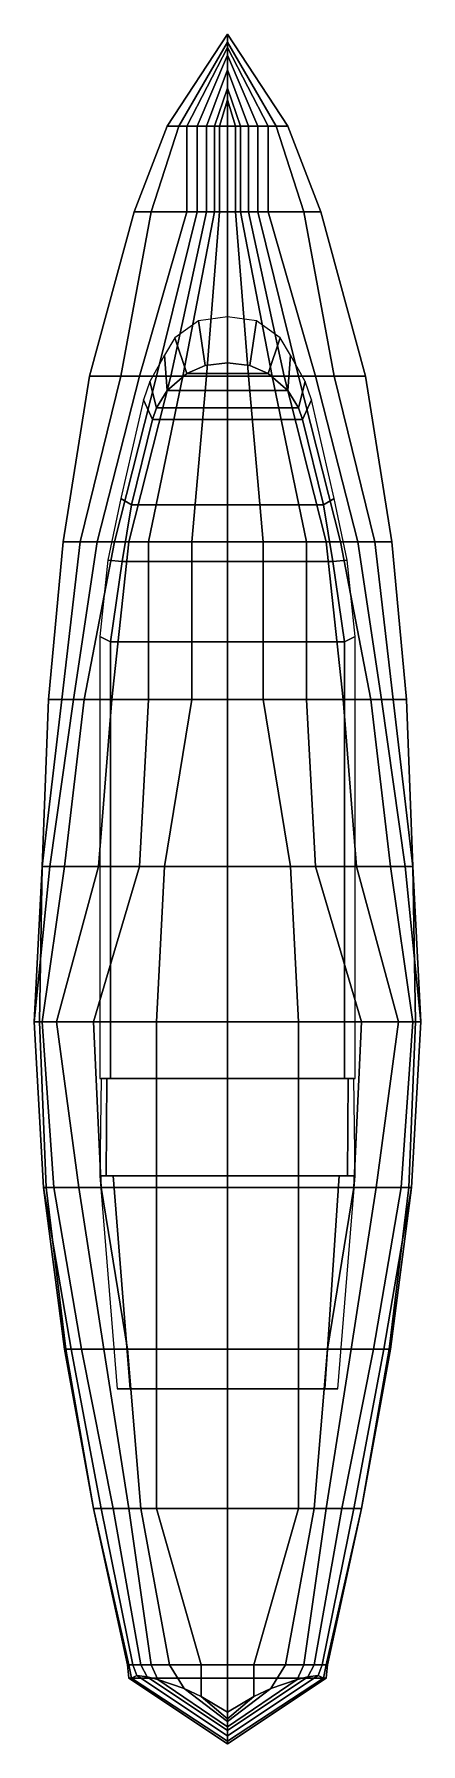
# Model space of a CAD drawing. Extents: x -8.7 to 8.7, y -38.9 to 13.
# Drawn here: x -8.73 to -6.37, y 2.61 to 13.01 of the extents above.
import ezdxf

# ---------------------------------------------------------------- set-up
doc = ezdxf.new("R2010")
doc.units = 0
doc.layers.add('BOATS', color=1, linetype='CONTINUOUS')

msp = doc.modelspace()

# ---------------------------------------------------------------- linework, layer by layer
at = {"layer": 'BOATS'}
for points in [[(-7.918, 12.45, 6.32), (-7.182, 12.45, 6.32), (-7.55, 13.01, 6.416)], [(-7.846, 12.45, 6.096), (-7.918, 12.45, 6.32), (-7.55, 13.01, 6.416), (-7.55, 12.962, 6.224)], [(-7.55, 12.962, 6.224), (-7.55, 13.01, 6.416), (-7.182, 12.45, 6.32), (-7.254, 12.45, 6.096)], [(-7.798, 12.45, 5.944), (-7.846, 12.45, 6.096), (-7.55, 12.962, 6.224), (-7.55, 12.93, 6)], [(-7.734, 12.45, 5.72), (-7.798, 12.45, 5.944), (-7.55, 12.93, 6), (-7.55, 12.882, 5.752)], [(-7.55, 12.93, 6), (-7.55, 12.962, 6.224), (-7.254, 12.45, 6.096), (-7.302, 12.45, 5.944)], [(-7.55, 12.882, 5.752), (-7.55, 12.93, 6), (-7.302, 12.45, 5.944), (-7.366, 12.45, 5.72)], [(-7.678, 12.45, 5.512), (-7.734, 12.45, 5.72), (-7.55, 12.882, 5.752), (-7.55, 12.794, 5.544)], [(-7.63, 12.45, 5.336), (-7.678, 12.45, 5.512), (-7.55, 12.794, 5.544), (-7.55, 12.682, 5.36)], [(-7.55, 12.794, 5.544), (-7.55, 12.882, 5.752), (-7.366, 12.45, 5.72), (-7.422, 12.45, 5.512)], [(-7.55, 12.682, 5.36), (-7.55, 12.794, 5.544), (-7.422, 12.45, 5.512), (-7.47, 12.45, 5.336)], [(-7.55, 12.682, 5.36), (-7.55, 12.61, 5.296), (-7.598, 12.45, 5.264), (-7.63, 12.45, 5.336)], [(-7.55, 12.61, 5.296), (-7.55, 12.522, 5.216), (-7.55, 12.45, 5.168), (-7.598, 12.45, 5.264)], [(-7.47, 12.45, 5.336), (-7.502, 12.45, 5.264), (-7.55, 12.61, 5.296), (-7.55, 12.682, 5.36)], [(-7.502, 12.45, 5.264), (-7.55, 12.45, 5.168), (-7.55, 12.522, 5.216), (-7.55, 12.61, 5.296)], [(-8.118, 11.93, 6.264), (-6.982, 11.93, 6.264), (-7.182, 12.45, 6.32), (-7.918, 12.45, 6.32)], [(-8.014, 11.93, 6.072), (-8.118, 11.93, 6.264), (-7.918, 12.45, 6.32), (-7.846, 12.45, 6.096)], [(-7.798, 11.93, 5.528), (-8.014, 11.93, 6.072), (-7.846, 12.45, 6.096), (-7.798, 12.45, 5.944)], [(-7.734, 11.93, 5.368), (-7.798, 11.93, 5.528), (-7.798, 12.45, 5.944), (-7.734, 12.45, 5.72)], [(-7.678, 11.93, 5.272), (-7.734, 11.93, 5.368), (-7.734, 12.45, 5.72), (-7.678, 12.45, 5.512)], [(-7.63, 11.93, 5.184), (-7.678, 11.93, 5.272), (-7.678, 12.45, 5.512), (-7.63, 12.45, 5.336)], [(-7.63, 12.45, 5.336), (-7.598, 12.45, 5.264), (-7.598, 11.93, 5.128), (-7.63, 11.93, 5.184)], [(-7.598, 12.45, 5.264), (-7.55, 12.45, 5.168), (-7.55, 11.93, 5.056), (-7.598, 11.93, 5.128)], [(-7.502, 11.93, 5.128), (-7.55, 11.93, 5.056), (-7.55, 12.45, 5.168), (-7.502, 12.45, 5.264)], [(-7.47, 11.93, 5.184), (-7.502, 11.93, 5.128), (-7.502, 12.45, 5.264), (-7.47, 12.45, 5.336)], [(-7.47, 12.45, 5.336), (-7.422, 12.45, 5.512), (-7.422, 11.93, 5.272), (-7.47, 11.93, 5.184)], [(-7.422, 12.45, 5.512), (-7.366, 12.45, 5.72), (-7.366, 11.93, 5.368), (-7.422, 11.93, 5.272)], [(-7.366, 12.45, 5.72), (-7.302, 12.45, 5.944), (-7.302, 11.93, 5.528), (-7.366, 11.93, 5.368)], [(-7.302, 12.45, 5.944), (-7.254, 12.45, 6.096), (-7.086, 11.93, 6.072), (-7.302, 11.93, 5.528)], [(-7.254, 12.45, 6.096), (-7.182, 12.45, 6.32), (-6.982, 11.93, 6.264), (-7.086, 11.93, 6.072)], [(-8.39, 10.93, 6.152), (-6.71, 10.93, 6.152), (-6.982, 11.93, 6.264), (-8.118, 11.93, 6.264)], [(-8.198, 10.93, 5.752), (-8.39, 10.93, 6.152), (-8.118, 11.93, 6.264), (-8.014, 11.93, 6.072)], [(-8.086, 10.93, 5.536), (-8.198, 10.93, 5.752), (-8.014, 11.93, 6.072), (-7.798, 11.93, 5.528)], [(-7.982, 10.93, 5.376), (-8.086, 10.93, 5.536), (-7.798, 11.93, 5.528), (-7.734, 11.93, 5.368)], [(-7.894, 10.93, 5.28), (-7.982, 10.93, 5.376), (-7.734, 11.93, 5.368), (-7.678, 11.93, 5.272)], [(-7.822, 10.93, 5.192), (-7.894, 10.93, 5.28), (-7.678, 11.93, 5.272), (-7.63, 11.93, 5.184)], [(-7.63, 11.93, 5.184), (-7.598, 11.93, 5.128), (-7.678, 10.93, 5.056), (-7.822, 10.93, 5.192)], [(-7.598, 11.93, 5.128), (-7.55, 11.93, 5.056), (-7.55, 10.93, 4.976), (-7.678, 10.93, 5.056)], [(-7.422, 10.93, 5.056), (-7.55, 10.93, 4.976), (-7.55, 11.93, 5.056), (-7.502, 11.93, 5.128)], [(-7.278, 10.93, 5.192), (-7.422, 10.93, 5.056), (-7.502, 11.93, 5.128), (-7.47, 11.93, 5.184)], [(-7.47, 11.93, 5.184), (-7.422, 11.93, 5.272), (-7.206, 10.93, 5.28), (-7.278, 10.93, 5.192)], [(-7.422, 11.93, 5.272), (-7.366, 11.93, 5.368), (-7.118, 10.93, 5.376), (-7.206, 10.93, 5.28)], [(-7.366, 11.93, 5.368), (-7.302, 11.93, 5.528), (-7.014, 10.93, 5.536), (-7.118, 10.93, 5.376)], [(-7.302, 11.93, 5.528), (-7.086, 11.93, 6.072), (-6.902, 10.93, 5.752), (-7.014, 10.93, 5.536)], [(-7.086, 11.93, 6.072), (-6.982, 11.93, 6.264), (-6.71, 10.93, 6.152), (-6.902, 10.93, 5.752)], [(-7.726, 11.266, 6.184), (-7.87, 11.162, 6.176), (-7.798, 10.946, 6.624), (-7.686, 10.994, 6.624)], [(-7.55, 11.29, 6.192), (-7.726, 11.266, 6.184), (-7.686, 10.994, 6.624), (-7.55, 11.01, 6.624)], [(-7.374, 11.266, 6.184), (-7.55, 11.29, 6.192), (-7.55, 11.01, 6.624), (-7.414, 10.994, 6.624)], [(-7.414, 10.994, 6.624), (-7.302, 10.946, 6.624), (-7.23, 11.162, 6.176), (-7.374, 11.266, 6.184)], [(-7.87, 11.162, 6.176), (-7.934, 11.058, 6.16), (-7.918, 10.842, 6.624), (-7.798, 10.946, 6.624)], [(-7.302, 10.946, 6.624), (-7.182, 10.842, 6.624), (-7.166, 11.058, 6.16), (-7.23, 11.162, 6.176)], [(-7.934, 11.058, 6.16), (-8.022, 10.898, 6.144), (-7.982, 10.738, 6.624), (-7.918, 10.842, 6.624)], [(-7.182, 10.842, 6.624), (-7.118, 10.738, 6.624), (-7.078, 10.898, 6.144), (-7.166, 11.058, 6.16)], [(-8.55, 9.922, 6.08), (-6.55, 9.922, 6.08), (-6.71, 10.93, 6.152), (-8.39, 10.93, 6.152)], [(-8.446, 9.922, 5.76), (-8.55, 9.922, 6.08), (-8.39, 10.93, 6.152), (-8.198, 10.93, 5.752)], [(-8.342, 9.922, 5.544), (-8.446, 9.922, 5.76), (-8.198, 10.93, 5.752), (-8.086, 10.93, 5.536)], [(-8.238, 9.922, 5.384), (-8.342, 9.922, 5.544), (-8.086, 10.93, 5.536), (-7.982, 10.93, 5.376)], [(-8.15, 9.922, 5.288), (-8.238, 9.922, 5.384), (-7.982, 10.93, 5.376), (-7.894, 10.93, 5.28)], [(-8.03, 9.922, 5.184), (-8.15, 9.922, 5.288), (-7.894, 10.93, 5.28), (-7.822, 10.93, 5.192)], [(-7.822, 10.93, 5.192), (-7.678, 10.93, 5.056), (-7.766, 9.922, 5.032), (-8.03, 9.922, 5.184)], [(-7.798, 10.946, 6.624), (-7.918, 10.842, 6.624), (-7.182, 10.842, 6.624), (-7.302, 10.946, 6.624)], [(-7.686, 10.994, 6.624), (-7.798, 10.946, 6.624), (-7.55, 10.946, 6.624), (-7.55, 11.01, 6.624)], [(-7.678, 10.93, 5.056), (-7.55, 10.93, 4.976), (-7.55, 9.922, 4.936), (-7.766, 9.922, 5.032)], [(-7.55, 11.01, 6.624), (-7.55, 10.946, 6.624), (-7.302, 10.946, 6.624), (-7.414, 10.994, 6.624)], [(-7.334, 9.922, 5.032), (-7.55, 9.922, 4.936), (-7.55, 10.93, 4.976), (-7.422, 10.93, 5.056)], [(-7.07, 9.922, 5.184), (-7.334, 9.922, 5.032), (-7.422, 10.93, 5.056), (-7.278, 10.93, 5.192)], [(-7.278, 10.93, 5.192), (-7.206, 10.93, 5.28), (-6.95, 9.922, 5.288), (-7.07, 9.922, 5.184)], [(-7.206, 10.93, 5.28), (-7.118, 10.93, 5.376), (-6.862, 9.922, 5.384), (-6.95, 9.922, 5.288)], [(-7.118, 10.93, 5.376), (-7.014, 10.93, 5.536), (-6.758, 9.922, 5.544), (-6.862, 9.922, 5.384)], [(-7.014, 10.93, 5.536), (-6.902, 10.93, 5.752), (-6.654, 9.922, 5.76), (-6.758, 9.922, 5.544)], [(-6.902, 10.93, 5.752), (-6.71, 10.93, 6.152), (-6.55, 9.922, 6.08), (-6.654, 9.922, 5.76)], [(-8.022, 10.898, 6.144), (-8.062, 10.786, 6.136), (-8.006, 10.666, 6.624), (-7.982, 10.738, 6.624)], [(-7.918, 10.842, 6.624), (-7.982, 10.738, 6.624), (-7.118, 10.738, 6.624), (-7.182, 10.842, 6.624)], [(-7.118, 10.738, 6.624), (-7.094, 10.666, 6.624), (-7.038, 10.786, 6.136), (-7.078, 10.898, 6.144)], [(-8.062, 10.786, 6.136), (-8.198, 10.186, 6.096), (-8.134, 10.146, 6.624), (-8.006, 10.666, 6.624)], [(-7.982, 10.738, 6.624), (-8.006, 10.666, 6.624), (-7.094, 10.666, 6.624), (-7.118, 10.738, 6.624)], [(-7.094, 10.666, 6.624), (-6.966, 10.146, 6.624), (-6.902, 10.186, 6.096), (-7.038, 10.786, 6.136)], [(-8.006, 10.666, 6.624), (-8.134, 10.146, 6.624), (-6.966, 10.146, 6.624), (-7.094, 10.666, 6.624)], [(-8.198, 10.186, 6.096), (-8.278, 9.81, 6.072), (-8.19, 9.802, 6.624), (-8.134, 10.146, 6.624)], [(-8.134, 10.146, 6.624), (-8.19, 9.802, 6.624), (-6.91, 9.802, 6.624), (-6.966, 10.146, 6.624)], [(-6.966, 10.146, 6.624), (-6.91, 9.802, 6.624), (-6.822, 9.81, 6.072), (-6.902, 10.186, 6.096)], [(-8.638, 8.962, 6.032), (-6.462, 8.962, 6.032), (-6.55, 9.922, 6.08), (-8.55, 9.922, 6.08)], [(-8.558, 8.962, 5.624), (-8.638, 8.962, 6.032), (-8.55, 9.922, 6.08), (-8.446, 9.922, 5.76)], [(-8.486, 8.962, 5.432), (-8.558, 8.962, 5.624), (-8.446, 9.922, 5.76), (-8.342, 9.922, 5.544)], [(-8.422, 8.962, 5.344), (-8.486, 8.962, 5.432), (-8.342, 9.922, 5.544), (-8.238, 9.922, 5.384)], [(-8.254, 8.962, 5.2), (-8.422, 8.962, 5.344), (-8.238, 9.922, 5.384), (-8.15, 9.922, 5.288)], [(-8.03, 8.962, 5.096), (-8.254, 8.962, 5.2), (-8.15, 9.922, 5.288), (-8.03, 9.922, 5.184)], [(-8.03, 9.922, 5.184), (-7.766, 9.922, 5.032), (-7.766, 8.962, 5.024), (-8.03, 8.962, 5.096)], [(-7.766, 9.922, 5.032), (-7.55, 9.922, 4.936), (-7.55, 8.962, 4.928), (-7.766, 8.962, 5.024)], [(-7.334, 8.962, 5.024), (-7.55, 8.962, 4.928), (-7.55, 9.922, 4.936), (-7.334, 9.922, 5.032)], [(-7.07, 8.962, 5.096), (-7.334, 8.962, 5.024), (-7.334, 9.922, 5.032), (-7.07, 9.922, 5.184)], [(-7.07, 9.922, 5.184), (-6.95, 9.922, 5.288), (-6.846, 8.962, 5.2), (-7.07, 8.962, 5.096)], [(-6.95, 9.922, 5.288), (-6.862, 9.922, 5.384), (-6.678, 8.962, 5.344), (-6.846, 8.962, 5.2)], [(-6.862, 9.922, 5.384), (-6.758, 9.922, 5.544), (-6.614, 8.962, 5.432), (-6.678, 8.962, 5.344)], [(-6.758, 9.922, 5.544), (-6.654, 9.922, 5.76), (-6.542, 8.962, 5.624), (-6.614, 8.962, 5.432)], [(-6.654, 9.922, 5.76), (-6.55, 9.922, 6.08), (-6.462, 8.962, 6.032), (-6.542, 8.962, 5.624)], [(-8.278, 9.81, 6.072), (-8.326, 9.346, 6.048), (-8.262, 9.314, 6.624), (-8.19, 9.802, 6.624)], [(-8.19, 9.802, 6.624), (-8.262, 9.314, 6.624), (-6.838, 9.314, 6.624), (-6.91, 9.802, 6.624)], [(-6.91, 9.802, 6.624), (-6.838, 9.314, 6.624), (-6.774, 9.346, 6.048), (-6.822, 9.81, 6.072)], [(-8.326, 9.346, 6.048), (-8.326, 6.658, 5.944), (-8.262, 6.658, 6.624), (-8.262, 9.314, 6.624)], [(-8.262, 9.314, 6.624), (-8.262, 6.658, 6.624), (-6.838, 6.658, 6.624), (-6.838, 9.314, 6.624)], [(-6.838, 9.314, 6.624), (-6.838, 6.658, 6.624), (-6.774, 6.658, 5.944), (-6.774, 9.346, 6.048)], [(-8.678, 7.946, 6), (-6.422, 7.946, 6), (-6.462, 8.962, 6.032), (-8.638, 8.962, 6.032)], [(-8.678, 7.946, 5.616), (-8.678, 7.946, 6), (-8.638, 8.962, 6.032), (-8.558, 8.962, 5.624)], [(-8.63, 7.946, 5.424), (-8.678, 7.946, 5.616), (-8.558, 8.962, 5.624), (-8.486, 8.962, 5.432)], [(-8.542, 7.946, 5.28), (-8.63, 7.946, 5.424), (-8.486, 8.962, 5.432), (-8.422, 8.962, 5.344)], [(-8.334, 7.946, 5.112), (-8.542, 7.946, 5.28), (-8.422, 8.962, 5.344), (-8.254, 8.962, 5.2)], [(-8.086, 7.946, 5.04), (-8.334, 7.946, 5.112), (-8.254, 8.962, 5.2), (-8.03, 8.962, 5.096)], [(-8.03, 8.962, 5.096), (-7.766, 8.962, 5.024), (-7.934, 7.946, 5.016), (-8.086, 7.946, 5.04)], [(-7.766, 8.962, 5.024), (-7.55, 8.962, 4.928), (-7.55, 7.946, 4.92), (-7.934, 7.946, 5.016)], [(-7.166, 7.946, 5.016), (-7.55, 7.946, 4.92), (-7.55, 8.962, 4.928), (-7.334, 8.962, 5.024)], [(-7.014, 7.946, 5.04), (-7.166, 7.946, 5.016), (-7.334, 8.962, 5.024), (-7.07, 8.962, 5.096)], [(-7.07, 8.962, 5.096), (-6.846, 8.962, 5.2), (-6.766, 7.946, 5.112), (-7.014, 7.946, 5.04)], [(-6.846, 8.962, 5.2), (-6.678, 8.962, 5.344), (-6.558, 7.946, 5.28), (-6.766, 7.946, 5.112)], [(-6.678, 8.962, 5.344), (-6.614, 8.962, 5.432), (-6.47, 7.946, 5.424), (-6.558, 7.946, 5.28)], [(-6.614, 8.962, 5.432), (-6.542, 8.962, 5.624), (-6.422, 7.946, 5.616), (-6.47, 7.946, 5.424)], [(-6.542, 8.962, 5.624), (-6.462, 8.962, 6.032), (-6.422, 7.946, 6), (-6.422, 7.946, 5.616)], [(-8.726, 7.002, 5.544), (-8.726, 7.002, 5.768), (-8.678, 7.946, 5.616), (-8.63, 7.946, 5.424)], [(-8.678, 7.002, 5.368), (-8.726, 7.002, 5.544), (-8.63, 7.946, 5.424), (-8.542, 7.946, 5.28)], [(-8.726, 7.002, 5.768), (-8.694, 7.002, 6.016), (-8.678, 7.946, 6), (-8.678, 7.946, 5.616)], [(-8.694, 7.002, 6.016), (-6.406, 7.002, 6.016), (-6.422, 7.946, 6), (-8.678, 7.946, 6)], [(-8.59, 7.002, 5.24), (-8.678, 7.002, 5.368), (-8.542, 7.946, 5.28), (-8.334, 7.946, 5.112)], [(-8.366, 7.002, 5.112), (-8.59, 7.002, 5.24), (-8.334, 7.946, 5.112), (-8.086, 7.946, 5.04)], [(-8.086, 7.946, 5.04), (-7.934, 7.946, 5.016), (-7.982, 7.002, 5.016), (-8.366, 7.002, 5.112)], [(-7.934, 7.946, 5.016), (-7.55, 7.946, 4.92), (-7.55, 7.002, 4.92), (-7.982, 7.002, 5.016)], [(-7.118, 7.002, 5.016), (-7.55, 7.002, 4.92), (-7.55, 7.946, 4.92), (-7.166, 7.946, 5.016)], [(-6.734, 7.002, 5.112), (-7.118, 7.002, 5.016), (-7.166, 7.946, 5.016), (-7.014, 7.946, 5.04)], [(-7.014, 7.946, 5.04), (-6.766, 7.946, 5.112), (-6.51, 7.002, 5.24), (-6.734, 7.002, 5.112)], [(-6.766, 7.946, 5.112), (-6.558, 7.946, 5.28), (-6.422, 7.002, 5.368), (-6.51, 7.002, 5.24)], [(-6.558, 7.946, 5.28), (-6.47, 7.946, 5.424), (-6.374, 7.002, 5.544), (-6.422, 7.002, 5.368)], [(-6.47, 7.946, 5.424), (-6.422, 7.946, 5.616), (-6.374, 7.002, 5.768), (-6.374, 7.002, 5.544)], [(-6.422, 7.946, 5.616), (-6.422, 7.946, 6), (-6.406, 7.002, 6.016), (-6.374, 7.002, 5.768)], [(-8.606, 5.994, 5.432), (-8.67, 5.994, 5.624), (-8.726, 7.002, 5.544), (-8.678, 7.002, 5.368)], [(-8.67, 5.994, 5.784), (-8.654, 5.994, 6.032), (-8.694, 7.002, 6.016), (-8.726, 7.002, 5.768)], [(-8.67, 5.994, 5.624), (-8.67, 5.994, 5.784), (-8.726, 7.002, 5.768), (-8.726, 7.002, 5.544)], [(-8.654, 5.994, 6.032), (-6.446, 5.994, 6.032), (-6.406, 7.002, 6.016), (-8.694, 7.002, 6.016)], [(-8.454, 5.994, 5.256), (-8.606, 5.994, 5.432), (-8.678, 7.002, 5.368), (-8.59, 7.002, 5.24)], [(-8.318, 5.994, 5.184), (-8.454, 5.994, 5.256), (-8.59, 7.002, 5.24), (-8.366, 7.002, 5.112)], [(-8.366, 7.002, 5.112), (-7.982, 7.002, 5.016), (-7.982, 5.994, 5.096), (-8.318, 5.994, 5.184)], [(-7.982, 7.002, 5.016), (-7.55, 7.002, 4.92), (-7.55, 5.994, 4.984), (-7.982, 5.994, 5.096)], [(-7.118, 5.994, 5.096), (-7.55, 5.994, 4.984), (-7.55, 7.002, 4.92), (-7.118, 7.002, 5.016)], [(-6.782, 5.994, 5.184), (-7.118, 5.994, 5.096), (-7.118, 7.002, 5.016), (-6.734, 7.002, 5.112)], [(-6.734, 7.002, 5.112), (-6.51, 7.002, 5.24), (-6.646, 5.994, 5.256), (-6.782, 5.994, 5.184)], [(-6.51, 7.002, 5.24), (-6.422, 7.002, 5.368), (-6.494, 5.994, 5.432), (-6.646, 5.994, 5.256)], [(-6.422, 7.002, 5.368), (-6.374, 7.002, 5.544), (-6.43, 5.994, 5.624), (-6.494, 5.994, 5.432)], [(-6.374, 7.002, 5.768), (-6.406, 7.002, 6.016), (-6.446, 5.994, 6.032), (-6.43, 5.994, 5.784)], [(-6.374, 7.002, 5.544), (-6.374, 7.002, 5.768), (-6.43, 5.994, 5.784), (-6.43, 5.994, 5.624)], [(-8.318, 6.658, 6.024), (-8.326, 6.066, 6.024), (-8.288, 6.066, 6.384), (-8.285, 6.658, 6.376)], [(-8.285, 6.658, 6.376), (-8.288, 6.066, 6.384), (-6.819, 6.066, 6.384), (-6.815, 6.658, 6.376)], [(-6.838, 6.658, 6.624), (-8.262, 6.658, 6.624), (-8.285, 6.658, 6.376), (-6.815, 6.658, 6.376)], [(-6.815, 6.658, 6.376), (-6.819, 6.066, 6.384), (-6.774, 6.066, 6.024), (-6.782, 6.658, 6.024)], [(-8.326, 6.066, 6.024), (-8.222, 4.77, 6.096), (-8.142, 4.77, 6.784), (-8.246, 6.066, 6.784)], [(-6.819, 6.066, 6.384), (-8.288, 6.066, 6.384), (-8.246, 6.066, 6.784), (-6.87, 6.066, 6.784)], [(-8.246, 6.066, 6.784), (-8.142, 4.77, 6.784), (-6.958, 4.77, 6.784), (-6.87, 6.066, 6.784)], [(-6.87, 6.066, 6.784), (-6.958, 4.77, 6.784), (-6.878, 4.77, 6.096), (-6.774, 6.066, 6.024)], [(-8.542, 5.01, 5.864), (-8.534, 5.01, 6.104), (-8.654, 5.994, 6.032), (-8.67, 5.994, 5.784)], [(-8.502, 5.01, 5.696), (-8.542, 5.01, 5.864), (-8.67, 5.994, 5.784), (-8.67, 5.994, 5.624)], [(-8.438, 5.01, 5.552), (-8.502, 5.01, 5.696), (-8.67, 5.994, 5.624), (-8.606, 5.994, 5.432)], [(-8.534, 5.01, 6.104), (-6.566, 5.01, 6.104), (-6.446, 5.994, 6.032), (-8.654, 5.994, 6.032)], [(-8.302, 5.01, 5.424), (-8.438, 5.01, 5.552), (-8.606, 5.994, 5.432), (-8.454, 5.994, 5.256)], [(-8.158, 5.01, 5.344), (-8.302, 5.01, 5.424), (-8.454, 5.994, 5.256), (-8.318, 5.994, 5.184)], [(-8.318, 5.994, 5.184), (-7.982, 5.994, 5.096), (-7.982, 5.01, 5.272), (-8.158, 5.01, 5.344)], [(-7.982, 5.994, 5.096), (-7.55, 5.994, 4.984), (-7.55, 5.01, 5.128), (-7.982, 5.01, 5.272)], [(-7.118, 5.01, 5.272), (-7.55, 5.01, 5.128), (-7.55, 5.994, 4.984), (-7.118, 5.994, 5.096)], [(-6.942, 5.01, 5.344), (-7.118, 5.01, 5.272), (-7.118, 5.994, 5.096), (-6.782, 5.994, 5.184)], [(-6.782, 5.994, 5.184), (-6.646, 5.994, 5.256), (-6.798, 5.01, 5.424), (-6.942, 5.01, 5.344)], [(-6.646, 5.994, 5.256), (-6.494, 5.994, 5.432), (-6.662, 5.01, 5.552), (-6.798, 5.01, 5.424)], [(-6.494, 5.994, 5.432), (-6.43, 5.994, 5.624), (-6.598, 5.01, 5.696), (-6.662, 5.01, 5.552)], [(-6.43, 5.994, 5.624), (-6.43, 5.994, 5.784), (-6.558, 5.01, 5.864), (-6.598, 5.01, 5.696)], [(-6.43, 5.994, 5.784), (-6.446, 5.994, 6.032), (-6.566, 5.01, 6.104), (-6.558, 5.01, 5.864)], [(-8.366, 4.042, 5.944), (-8.366, 4.042, 6.128), (-8.534, 5.01, 6.104), (-8.542, 5.01, 5.864)], [(-8.318, 4.042, 5.768), (-8.366, 4.042, 5.944), (-8.542, 5.01, 5.864), (-8.502, 5.01, 5.696)], [(-8.366, 4.042, 6.128), (-6.734, 4.042, 6.128), (-6.566, 5.01, 6.104), (-8.534, 5.01, 6.104)], [(-8.246, 4.042, 5.664), (-8.318, 4.042, 5.768), (-8.502, 5.01, 5.696), (-8.438, 5.01, 5.552)], [(-8.15, 4.042, 5.576), (-8.246, 4.042, 5.664), (-8.438, 5.01, 5.552), (-8.302, 5.01, 5.424)], [(-8.078, 4.042, 5.536), (-8.15, 4.042, 5.576), (-8.302, 5.01, 5.424), (-8.158, 5.01, 5.344)], [(-8.158, 5.01, 5.344), (-7.982, 5.01, 5.272), (-7.982, 4.042, 5.488), (-8.078, 4.042, 5.536)], [(-7.982, 5.01, 5.272), (-7.55, 5.01, 5.128), (-7.55, 4.042, 5.304), (-7.982, 4.042, 5.488)], [(-7.118, 4.042, 5.488), (-7.55, 4.042, 5.304), (-7.55, 5.01, 5.128), (-7.118, 5.01, 5.272)], [(-7.022, 4.042, 5.536), (-7.118, 4.042, 5.488), (-7.118, 5.01, 5.272), (-6.942, 5.01, 5.344)], [(-6.942, 5.01, 5.344), (-6.798, 5.01, 5.424), (-6.95, 4.042, 5.576), (-7.022, 4.042, 5.536)], [(-6.798, 5.01, 5.424), (-6.662, 5.01, 5.552), (-6.854, 4.042, 5.664), (-6.95, 4.042, 5.576)], [(-6.662, 5.01, 5.552), (-6.598, 5.01, 5.696), (-6.782, 4.042, 5.768), (-6.854, 4.042, 5.664)], [(-6.598, 5.01, 5.696), (-6.558, 5.01, 5.864), (-6.734, 4.042, 5.944), (-6.782, 4.042, 5.768)], [(-6.558, 5.01, 5.864), (-6.566, 5.01, 6.104), (-6.734, 4.042, 6.128), (-6.734, 4.042, 5.944)], [(-6.958, 4.77, 6.784), (-8.142, 4.77, 6.784), (-8.222, 4.77, 6.096), (-6.878, 4.77, 6.096)], [(-8.158, 3.09, 6.184), (-6.942, 3.09, 6.184), (-6.734, 4.042, 6.128), (-8.366, 4.042, 6.128)], [(-8.15, 3.09, 6.104), (-8.158, 3.09, 6.184), (-8.366, 4.042, 6.128), (-8.366, 4.042, 5.944)], [(-8.126, 3.09, 6.032), (-8.15, 3.09, 6.104), (-8.366, 4.042, 5.944), (-8.318, 4.042, 5.768)], [(-8.078, 3.09, 5.936), (-8.126, 3.09, 6.032), (-8.318, 4.042, 5.768), (-8.246, 4.042, 5.664)], [(-8.014, 3.09, 5.864), (-8.078, 3.09, 5.936), (-8.246, 4.042, 5.664), (-8.15, 4.042, 5.576)], [(-7.902, 3.09, 5.768), (-8.014, 3.09, 5.864), (-8.15, 4.042, 5.576), (-8.078, 4.042, 5.536)], [(-8.078, 4.042, 5.536), (-7.982, 4.042, 5.488), (-7.71, 3.09, 5.664), (-7.902, 3.09, 5.768)], [(-7.982, 4.042, 5.488), (-7.55, 4.042, 5.304), (-7.55, 3.09, 5.584), (-7.71, 3.09, 5.664)], [(-7.39, 3.09, 5.664), (-7.55, 3.09, 5.584), (-7.55, 4.042, 5.304), (-7.118, 4.042, 5.488)], [(-7.198, 3.09, 5.768), (-7.39, 3.09, 5.664), (-7.118, 4.042, 5.488), (-7.022, 4.042, 5.536)], [(-7.022, 4.042, 5.536), (-6.95, 4.042, 5.576), (-7.086, 3.09, 5.864), (-7.198, 3.09, 5.768)], [(-6.95, 4.042, 5.576), (-6.854, 4.042, 5.664), (-7.022, 3.09, 5.936), (-7.086, 3.09, 5.864)], [(-6.854, 4.042, 5.664), (-6.782, 4.042, 5.768), (-6.974, 3.09, 6.032), (-7.022, 3.09, 5.936)], [(-6.782, 4.042, 5.768), (-6.734, 4.042, 5.944), (-6.95, 3.09, 6.104), (-6.974, 3.09, 6.032)], [(-6.734, 4.042, 5.944), (-6.734, 4.042, 6.128), (-6.942, 3.09, 6.184), (-6.95, 3.09, 6.104)], [(-8.15, 3.01, 6.2), (-6.95, 3.01, 6.2), (-6.942, 3.09, 6.184), (-8.158, 3.09, 6.184)], [(-8.134, 3.01, 6.12), (-8.15, 3.01, 6.2), (-8.158, 3.09, 6.184), (-8.15, 3.09, 6.104)], [(-8.102, 3.026, 6.048), (-8.134, 3.01, 6.12), (-8.15, 3.09, 6.104), (-8.126, 3.09, 6.032)], [(-7.55, 2.658, 6.072), (-7.55, 2.626, 6.144), (-8.134, 3.01, 6.12), (-8.102, 3.026, 6.048)], [(-8.038, 3.018, 5.952), (-8.102, 3.026, 6.048), (-8.126, 3.09, 6.032), (-8.078, 3.09, 5.936)], [(-7.55, 2.69, 5.976), (-7.55, 2.658, 6.072), (-8.102, 3.026, 6.048), (-8.038, 3.018, 5.952)], [(-7.974, 3.002, 5.88), (-8.038, 3.018, 5.952), (-8.078, 3.09, 5.936), (-8.014, 3.09, 5.864)], [(-7.55, 2.714, 5.912), (-7.55, 2.69, 5.976), (-8.038, 3.018, 5.952), (-7.974, 3.002, 5.88)], [(-7.814, 2.946, 5.784), (-7.974, 3.002, 5.88), (-8.014, 3.09, 5.864), (-7.902, 3.09, 5.768)], [(-7.902, 3.09, 5.768), (-7.71, 3.09, 5.664), (-7.71, 2.898, 5.752), (-7.814, 2.946, 5.784)], [(-7.71, 3.09, 5.664), (-7.55, 3.09, 5.584), (-7.55, 2.802, 5.688), (-7.71, 2.898, 5.752)], [(-7.39, 2.898, 5.752), (-7.55, 2.802, 5.688), (-7.55, 3.09, 5.584), (-7.39, 3.09, 5.664)], [(-6.998, 3.026, 6.048), (-6.966, 3.01, 6.12), (-7.55, 2.626, 6.144), (-7.55, 2.658, 6.072)], [(-7.062, 3.018, 5.952), (-6.998, 3.026, 6.048), (-7.55, 2.658, 6.072), (-7.55, 2.69, 5.976)], [(-7.126, 3.002, 5.88), (-7.062, 3.018, 5.952), (-7.55, 2.69, 5.976), (-7.55, 2.714, 5.912)], [(-7.286, 2.946, 5.784), (-7.39, 2.898, 5.752), (-7.39, 3.09, 5.664), (-7.198, 3.09, 5.768)], [(-7.198, 3.09, 5.768), (-7.086, 3.09, 5.864), (-7.126, 3.002, 5.88), (-7.286, 2.946, 5.784)], [(-7.086, 3.09, 5.864), (-7.022, 3.09, 5.936), (-7.062, 3.018, 5.952), (-7.126, 3.002, 5.88)], [(-7.022, 3.09, 5.936), (-6.974, 3.09, 6.032), (-6.998, 3.026, 6.048), (-7.062, 3.018, 5.952)], [(-6.974, 3.09, 6.032), (-6.95, 3.09, 6.104), (-6.966, 3.01, 6.12), (-6.998, 3.026, 6.048)], [(-6.95, 3.09, 6.104), (-6.942, 3.09, 6.184), (-6.95, 3.01, 6.2), (-6.966, 3.01, 6.12)], [(-7.55, 2.61, 6.208), (-7.55, 2.61, 6.208), (-6.95, 3.01, 6.2), (-8.15, 3.01, 6.2)], [(-7.55, 2.626, 6.144), (-7.55, 2.61, 6.208), (-8.15, 3.01, 6.2), (-8.134, 3.01, 6.12)], [(-7.55, 2.746, 5.824), (-7.55, 2.714, 5.912), (-7.974, 3.002, 5.88), (-7.814, 2.946, 5.784)], [(-7.814, 2.946, 5.784), (-7.71, 2.898, 5.752), (-7.55, 2.762, 5.776), (-7.55, 2.746, 5.824)], [(-6.966, 3.01, 6.12), (-6.95, 3.01, 6.2), (-7.55, 2.61, 6.208), (-7.55, 2.626, 6.144)], [(-7.286, 2.946, 5.784), (-7.126, 3.002, 5.88), (-7.55, 2.714, 5.912), (-7.55, 2.746, 5.824)], [(-7.55, 2.746, 5.824), (-7.55, 2.762, 5.776), (-7.39, 2.898, 5.752), (-7.286, 2.946, 5.784)], [(-7.71, 2.898, 5.752), (-7.55, 2.802, 5.688), (-7.55, 2.802, 5.688), (-7.55, 2.762, 5.776)], [(-7.55, 2.762, 5.776), (-7.55, 2.802, 5.688), (-7.55, 2.802, 5.688), (-7.39, 2.898, 5.752)]]:
    msp.add_3dface(points, dxfattribs=at)

doc.saveas('drawing.dxf')
